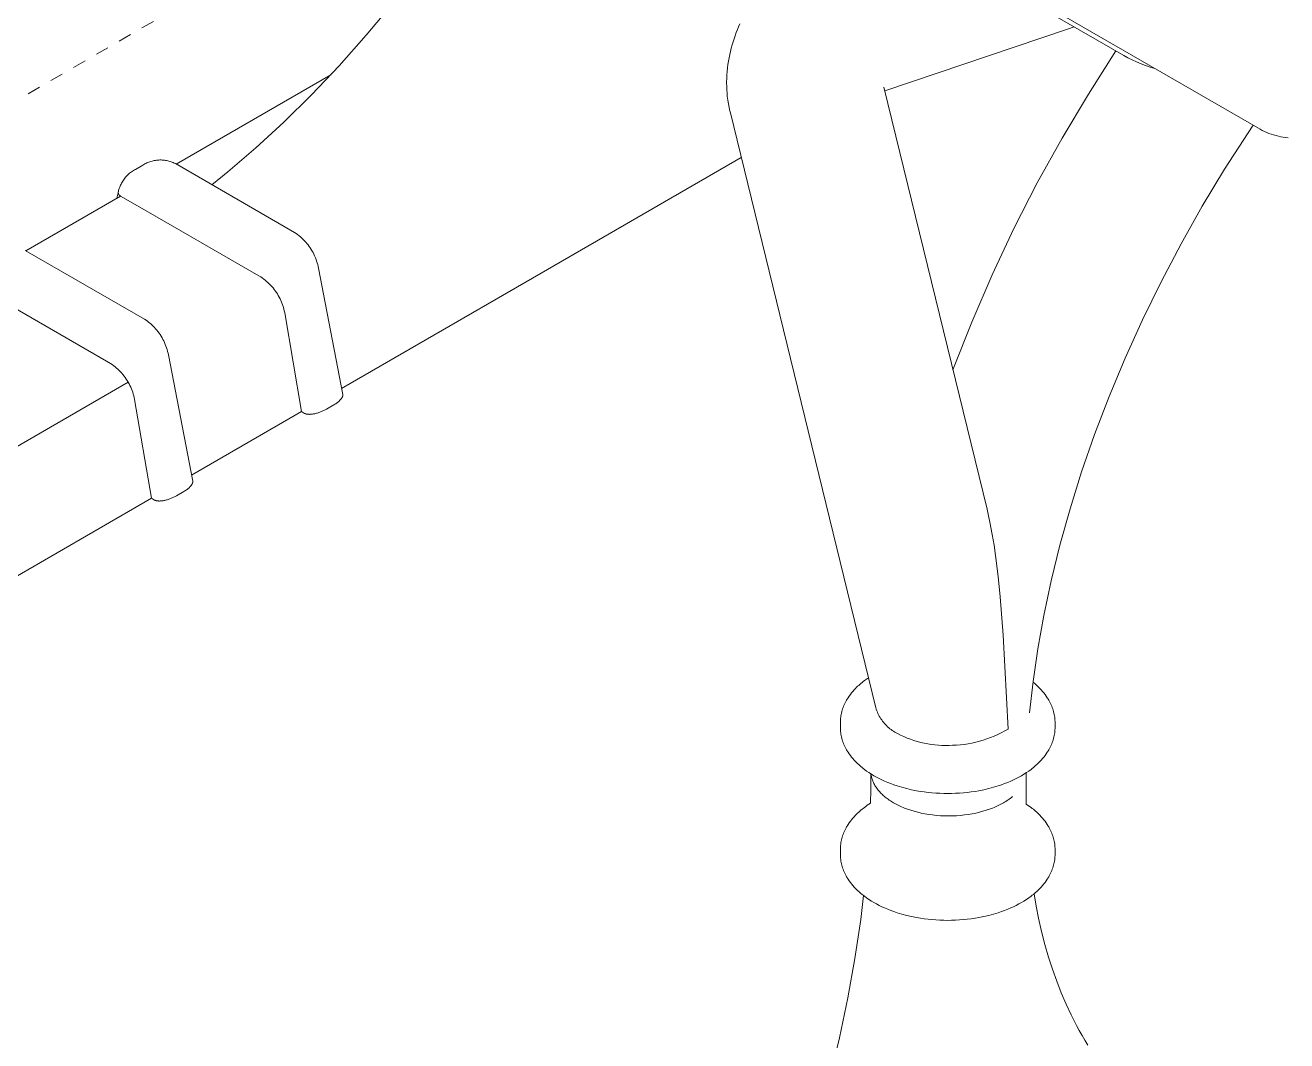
# Model space of a CAD drawing. Header units: inches. Extents: x -7 to 144, y -3 to 95.
# Drawn here: x 118.77 to 128.36, y 53.41 to 61.13 of the extents above; entities that cross this region are included whole.
import ezdxf

# ---------------------------------------------------------------- set-up
doc = ezdxf.new("R2010")
doc.units = ezdxf.units.IN
doc.linetypes.add('HIDDEN', pattern=[1.905, 1.27, -0.635])
doc.layers.add('ZANO_R', color=7, linetype='Continuous', lineweight=0)
doc.layers.add('ZANO_R_przerywana', color=250, linetype='HIDDEN', lineweight=0)

msp = doc.modelspace()

# ---------------------------------------------------------------- linework, layer by layer
at = {"layer": 'ZANO_R'}
for p, q in [((128.15868, 60.3361), (120.08541, 64.99721)), ((121.36115, 61.05027), (121.56399, 61.29287)), ((124.193, 61.11506), (124.20246, 61.13691)), ((127.12229, 60.89695), (126.59956, 61.19875)), ((121.15454, 60.81848), (121.36115, 61.05027)), ((124.15138, 61.00084), (124.15882, 61.02413)), ((124.15882, 61.02413), (124.16674, 61.04727)), ((124.16674, 61.04727), (124.17512, 61.07024)), ((124.17512, 61.07024), (124.18396, 61.09304)), ((124.18396, 61.09304), (124.193, 61.11506)), ((126.6939, 61.09627), (125.30537, 60.62819)), ((126.74533, 61.11459), (126.6939, 61.09627)), ((124.12601, 60.90379), (124.13156, 60.92825)), ((124.13156, 60.92825), (124.13764, 60.95259)), ((124.13764, 60.95259), (124.14425, 60.97679)), ((124.14425, 60.97679), (124.15138, 61.00084)), ((126.85317, 60.60292), (127.06338, 60.93096)), ((124.10915, 60.80219), (124.11245, 60.82773)), ((124.11245, 60.82773), (124.11637, 60.85319)), ((124.11637, 60.85319), (124.12089, 60.87855)), ((124.12089, 60.87855), (124.12601, 60.90379)), ((127.1545, 60.87946), (127.12229, 60.89695)), ((127.18729, 60.86307), (127.1545, 60.87946)), ((127.2206, 60.84779), (127.18729, 60.86307)), ((127.25442, 60.83364), (127.2206, 60.84779)), ((127.28868, 60.82064), (127.25442, 60.83364)), ((119.91503, 60.07142), (121.09147, 60.75064)), ((120.94512, 60.59824), (121.15454, 60.81848)), ((124.103, 60.7228), (124.10435, 60.74932)), ((124.10435, 60.74932), (124.1064, 60.77579)), ((124.1064, 60.77579), (124.10915, 60.80219)), ((127.32337, 60.80879), (127.28868, 60.82064)), ((127.35844, 60.79812), (127.32337, 60.80879)), ((124.1023, 60.68606), (124.10235, 60.69627)), ((124.10262, 60.6611), (124.1023, 60.68606)), ((124.10235, 60.69627), (124.103, 60.7228)), ((124.10361, 60.63614), (124.10262, 60.6611)), ((124.10527, 60.61122), (124.10361, 60.63614)), ((125.29849, 60.65633), (126.08327, 57.44681)), ((120.73386, 60.39019), (120.94512, 60.59824)), ((124.1076, 60.58636), (124.10527, 60.61122)), ((124.11114, 60.55785), (124.1076, 60.58636)), ((124.11561, 60.52948), (124.11114, 60.55785)), ((126.65367, 60.26826), (126.85317, 60.60292)), ((124.121, 60.50128), (124.11561, 60.52948)), ((124.12735, 60.47328), (124.121, 60.50128)), ((125.23655, 55.93698), (124.12803, 60.47048)), ((120.52172, 60.19486), (120.73386, 60.39019)), ((128.10665, 60.36614), (128.06828, 60.30909)), ((126.46509, 59.92732), (126.65367, 60.26826)), ((128.06828, 60.30909), (127.88985, 60.03308)), ((128.17531, 60.32739), (128.15868, 60.3361)), ((128.19223, 60.31925), (128.17531, 60.32739)), ((128.20943, 60.3117), (128.19223, 60.31925)), ((128.22688, 60.30475), (128.20943, 60.3117)), ((128.24455, 60.29841), (128.22688, 60.30475)), ((128.26244, 60.29269), (128.24455, 60.29841)), ((128.28051, 60.28758), (128.26244, 60.29269)), ((128.29875, 60.28311), (128.28051, 60.28758)), ((128.31713, 60.27927), (128.29875, 60.28311)), ((128.33564, 60.27607), (128.31713, 60.27927)), ((128.35424, 60.27351), (128.33564, 60.27607)), ((128.37292, 60.27159), (128.35424, 60.27351)), ((120.30971, 60.01269), (120.52172, 60.19486)), ((119.6058, 60.0309), (119.66148, 60.06304)), ((119.66148, 60.06304), (119.66883, 60.06758)), ((119.66883, 60.06758), (119.67633, 60.07185)), ((119.67633, 60.07185), (119.68397, 60.07586)), ((119.68397, 60.07586), (119.69175, 60.07961)), ((119.69175, 60.07961), (119.69966, 60.08308)), ((119.69966, 60.08308), (119.70768, 60.08627)), ((119.70768, 60.08627), (119.71581, 60.08919)), ((119.71581, 60.08919), (119.72403, 60.09182)), ((119.72403, 60.09182), (119.73234, 60.09416)), ((119.73234, 60.09416), (119.74073, 60.09621)), ((119.74073, 60.09621), (119.74918, 60.09797)), ((119.74918, 60.09797), (119.75769, 60.09943)), ((119.75769, 60.09943), (119.76625, 60.1006)), ((119.76625, 60.1006), (119.77484, 60.10146)), ((119.77484, 60.10146), (119.78345, 60.10203)), ((119.78345, 60.10203), (119.79208, 60.1023)), ((119.79208, 60.1023), (119.80072, 60.10227)), ((119.80072, 60.10227), (119.80934, 60.10194)), ((119.80934, 60.10194), (119.81796, 60.10131)), ((119.81796, 60.10131), (119.82654, 60.10038)), ((119.82654, 60.10038), (119.83509, 60.09915)), ((119.83509, 60.09915), (119.84358, 60.09763)), ((119.84358, 60.09763), (119.85202, 60.09581)), ((119.85202, 60.09581), (119.8604, 60.0937)), ((119.8604, 60.0937), (119.86869, 60.0913)), ((119.86869, 60.0913), (119.8769, 60.08861)), ((119.8769, 60.08861), (119.885, 60.08564)), ((119.885, 60.08564), (119.893, 60.08239)), ((119.893, 60.08239), (119.90088, 60.07886)), ((119.90088, 60.07886), (119.90864, 60.07506)), ((119.91009, 60.07426), (120.81546, 59.55155)), ((122.57717, 59.17604), (124.21354, 60.1208)), ((119.52515, 59.9637), (119.53073, 59.97052)), ((119.53073, 59.97052), (119.53655, 59.97714)), ((119.53655, 59.97714), (119.54259, 59.98355)), ((119.54259, 59.98355), (119.54885, 59.98975)), ((119.54885, 59.98975), (119.55532, 59.99573)), ((119.55532, 59.99573), (119.56199, 60.00149)), ((119.56199, 60.00149), (119.56885, 60.00701)), ((119.56885, 60.00701), (119.57591, 60.01229)), ((119.57591, 60.01229), (119.58313, 60.01733)), ((119.58313, 60.01733), (119.59053, 60.02211)), ((119.59053, 60.02211), (119.59809, 60.02664)), ((119.59809, 60.02664), (119.6058, 60.0309)), ((120.18798, 59.91383), (120.30971, 60.01269)), ((127.88985, 60.03308), (127.71959, 59.75157)), ((119.4762, 59.86121), (119.47829, 59.86977)), ((119.47829, 59.86977), (119.48066, 59.87825)), ((119.48066, 59.87825), (119.48333, 59.88665)), ((119.48333, 59.88665), (119.48629, 59.89495)), ((119.48629, 59.89495), (119.48953, 59.90314)), ((119.48953, 59.90314), (119.49305, 59.91122)), ((119.49305, 59.91122), (119.49684, 59.91917)), ((119.49684, 59.91917), (119.50091, 59.92698)), ((119.50091, 59.92698), (119.50525, 59.93465)), ((119.50525, 59.93465), (119.50984, 59.94217)), ((119.50984, 59.94217), (119.5147, 59.94952)), ((119.5147, 59.94952), (119.5198, 59.9567)), ((119.5198, 59.9567), (119.52515, 59.9637)), ((126.28764, 59.58047), (126.46509, 59.92732)), ((118.77364, 59.41243), (119.49368, 59.82815)), ((119.46369, 59.81084), (119.47649, 59.86259)), ((119.47559, 59.85618), (119.47557, 59.85516)), ((119.47557, 59.85516), (119.47559, 59.85415)), ((119.47564, 59.85719), (119.47559, 59.85618)), ((119.47559, 59.85415), (119.47564, 59.85314)), ((119.47573, 59.8582), (119.47564, 59.85719)), ((119.47564, 59.85314), (119.47573, 59.85213)), ((119.47585, 59.85921), (119.47573, 59.8582)), ((119.47573, 59.85213), (119.47585, 59.85112)), ((119.47601, 59.86021), (119.47585, 59.85921)), ((119.47585, 59.85112), (119.47601, 59.85012)), ((119.4762, 59.86121), (119.47601, 59.86021)), ((119.47601, 59.85012), (119.4762, 59.84912)), ((119.4762, 59.84912), (119.47643, 59.84813)), ((119.4765, 59.86259), (119.47631, 59.86175)), ((119.47643, 59.84813), (119.47669, 59.84715)), ((119.47669, 59.84715), (119.47699, 59.84618)), ((119.47699, 59.84618), (119.47731, 59.84522)), ((119.47731, 59.84522), (119.47768, 59.84427)), ((119.47768, 59.84427), (119.47807, 59.84334)), ((119.47807, 59.84334), (119.4785, 59.84242)), ((119.4785, 59.84242), (119.47896, 59.84151)), ((119.47896, 59.84151), (119.47945, 59.84062)), ((119.47945, 59.84062), (119.47997, 59.83975)), ((119.47997, 59.83975), (119.48052, 59.8389)), ((119.48052, 59.8389), (119.4811, 59.83807)), ((119.4811, 59.83807), (119.48171, 59.83726)), ((119.48171, 59.83726), (119.48234, 59.83647)), ((119.48234, 59.83647), (119.483, 59.8357)), ((119.483, 59.8357), (119.48369, 59.83495)), ((119.48369, 59.83495), (119.48441, 59.83424)), ((119.48441, 59.83424), (119.48515, 59.83354)), ((119.48515, 59.83354), (119.48591, 59.83287)), ((119.48591, 59.83287), (119.4867, 59.83223)), ((119.4867, 59.83223), (119.4875, 59.83162)), ((119.4875, 59.83162), (119.48833, 59.83103)), ((119.48833, 59.83103), (119.48918, 59.83048)), ((119.48918, 59.83048), (119.49005, 59.82995)), ((119.49005, 59.82995), (119.49093, 59.82945)), ((119.49093, 59.82945), (119.49184, 59.82899)), ((119.49184, 59.82899), (119.49275, 59.82855)), ((119.49275, 59.82855), (119.49368, 59.82815)), ((119.49368, 59.82815), (119.62098, 59.75466)), ((119.62098, 59.75466), (120.52635, 59.23195)), ((127.71959, 59.75157), (127.55815, 59.46573)), ((126.12149, 59.22806), (126.28764, 59.58047)), ((120.81626, 59.55109), (120.82787, 59.54323)), ((120.82787, 59.54323), (120.83922, 59.53499)), ((120.83922, 59.53499), (120.85028, 59.52638)), ((120.85028, 59.52638), (120.86104, 59.5174)), ((120.86104, 59.5174), (120.8715, 59.50806)), ((120.8715, 59.50806), (120.88163, 59.49838)), ((120.88163, 59.49838), (120.89144, 59.48836)), ((120.89144, 59.48836), (120.90091, 59.47802)), ((118.7687, 59.41528), (119.67407, 58.89257)), ((120.90091, 59.47802), (120.91002, 59.46736)), ((120.91002, 59.46736), (120.91877, 59.45641)), ((120.91877, 59.45641), (120.92715, 59.44517)), ((120.92715, 59.44517), (120.93515, 59.43366)), ((120.93515, 59.43366), (120.94276, 59.42188)), ((120.94276, 59.42188), (120.94996, 59.40986)), ((120.94996, 59.40986), (120.95676, 59.3976)), ((120.95676, 59.3976), (120.96315, 59.38512)), ((127.55815, 59.46573), (127.40615, 59.17687)), ((120.96315, 59.38512), (120.96911, 59.37243)), ((120.96911, 59.37243), (120.97465, 59.35955)), ((120.97465, 59.35955), (120.97975, 59.34649)), ((120.97975, 59.34649), (120.9844, 59.33327)), ((120.9844, 59.33327), (120.98862, 59.3199)), ((120.98862, 59.3199), (120.99238, 59.30639)), ((120.99238, 59.30639), (120.99568, 59.29277)), ((120.99568, 59.29277), (120.99853, 59.27904)), ((120.52635, 59.23195), (120.55904, 59.21307)), ((120.55904, 59.21307), (120.57065, 59.20522)), ((120.57065, 59.20522), (120.58199, 59.19698)), ((120.58199, 59.19698), (120.59305, 59.18836)), ((120.99857, 59.27883), (121.18305, 58.32024)), ((125.96681, 58.87046), (126.12149, 59.22806)), ((120.59305, 59.18836), (120.60382, 59.17938)), ((120.60382, 59.17938), (120.61427, 59.17004)), ((120.61427, 59.17004), (120.62441, 59.16036)), ((120.62441, 59.16036), (120.63422, 59.15034)), ((120.63422, 59.15034), (120.64368, 59.14)), ((120.64368, 59.14), (120.6528, 59.12935)), ((120.6528, 59.12935), (120.66155, 59.1184)), ((120.66155, 59.1184), (120.66993, 59.10716)), ((120.66993, 59.10716), (120.67793, 59.09564)), ((122.57717, 59.17604), (121.17424, 58.36606)), ((127.40615, 59.17687), (127.2641, 58.88625)), ((118.47959, 59.09568), (119.38495, 58.57296)), ((120.67793, 59.09564), (120.68553, 59.08387)), ((120.68553, 59.08387), (120.69274, 59.07184)), ((120.69274, 59.07184), (120.69954, 59.05958)), ((120.69954, 59.05958), (120.70593, 59.0471)), ((120.70593, 59.0471), (120.71189, 59.03442)), ((120.71189, 59.03442), (120.71742, 59.02153)), ((120.71742, 59.02153), (120.72252, 59.00848)), ((120.72252, 59.00848), (120.72718, 58.99525)), ((120.72718, 58.99525), (120.73139, 58.98188)), ((120.73139, 58.98188), (120.73515, 58.96838)), ((120.73515, 58.96838), (120.73846, 58.95475)), ((120.73846, 58.95475), (120.74131, 58.94103)), ((120.74131, 58.94103), (120.86855, 58.18957)), ((120.74131, 58.94103), (120.74131, 58.94103)), ((119.67487, 58.8921), (119.68648, 58.88425)), ((119.68648, 58.88425), (119.69782, 58.87601)), ((119.69782, 58.87601), (119.70888, 58.86739)), ((119.70888, 58.86739), (119.71965, 58.85841)), ((119.71965, 58.85841), (119.7301, 58.84908)), ((119.7301, 58.84908), (119.74024, 58.83939)), ((119.74024, 58.83939), (119.75005, 58.82937)), ((119.75005, 58.82937), (119.75951, 58.81903)), ((119.75951, 58.81903), (119.76863, 58.80838)), ((125.82378, 58.50806), (125.96681, 58.87046)), ((127.2641, 58.88625), (127.13241, 58.59513)), ((119.76863, 58.80838), (119.77738, 58.79743)), ((119.77738, 58.79743), (119.78576, 58.78619)), ((119.78576, 58.78619), (119.79376, 58.77468)), ((119.79376, 58.77468), (119.80136, 58.7629)), ((119.80136, 58.7629), (119.80857, 58.75088)), ((119.80857, 58.75088), (119.81537, 58.73862)), ((119.81537, 58.73862), (119.82176, 58.72614)), ((119.82176, 58.72614), (119.82772, 58.71345)), ((119.82772, 58.71345), (119.83325, 58.70057)), ((119.83325, 58.70057), (119.83835, 58.68751)), ((119.83835, 58.68751), (119.84301, 58.67429)), ((119.84301, 58.67429), (119.84722, 58.66091)), ((119.84722, 58.66091), (119.85098, 58.64741)), ((119.85098, 58.64741), (119.85429, 58.63379)), ((119.85429, 58.63379), (119.85714, 58.62006)), ((119.38495, 58.57296), (119.41765, 58.55409)), ((119.41765, 58.55409), (119.42926, 58.54623)), ((119.42926, 58.54623), (119.4406, 58.53799)), ((119.4406, 58.53799), (119.45166, 58.52938)), ((119.45166, 58.52938), (119.46242, 58.5204)), ((119.85718, 58.61984), (120.04166, 57.66126)), ((127.13241, 58.59513), (127.01138, 58.30473)), ((119.46242, 58.5204), (119.47288, 58.51106)), ((119.47288, 58.51106), (119.48302, 58.50138)), ((119.48302, 58.50138), (119.49283, 58.49136)), ((119.49283, 58.49136), (119.50229, 58.48102)), ((119.50229, 58.48102), (119.51141, 58.47037)), ((119.51141, 58.47037), (119.52016, 58.45941)), ((119.52016, 58.45941), (119.52854, 58.44817)), ((119.52854, 58.44817), (119.53653, 58.43666)), ((119.53653, 58.43666), (119.54414, 58.42488)), ((119.55153, 58.4122), (113.68261, 55.02378)), ((119.54414, 58.42488), (119.55135, 58.41286)), ((119.55135, 58.41286), (119.55815, 58.4006)), ((119.55815, 58.4006), (119.56453, 58.38812)), ((119.56453, 58.38812), (119.5705, 58.37543)), ((119.5705, 58.37543), (119.57603, 58.36255)), ((119.57603, 58.36255), (119.58113, 58.34949)), ((119.58113, 58.34949), (119.58579, 58.33627)), ((119.58579, 58.33627), (119.59, 58.3229)), ((119.59, 58.3229), (119.59376, 58.30939)), ((119.59376, 58.30939), (119.59707, 58.29577)), ((119.59707, 58.29577), (119.59992, 58.28204)), ((119.59992, 58.28204), (119.59992, 58.28204)), ((119.59992, 58.28204), (119.72716, 57.53059)), ((121.11466, 58.24035), (121.05899, 58.2082)), ((121.12199, 58.24472), (121.11466, 58.24035)), ((121.12922, 58.24934), (121.12199, 58.24472)), ((121.13627, 58.25418), (121.12922, 58.24934)), ((121.13971, 58.25667), (121.13627, 58.25418)), ((121.14307, 58.25921), (121.13971, 58.25667)), ((121.14636, 58.2618), (121.14307, 58.25921)), ((121.14956, 58.26442), (121.14636, 58.2618)), ((121.15267, 58.26707), (121.14956, 58.26442)), ((121.15566, 58.26975), (121.15267, 58.26707)), ((121.15854, 58.27245), (121.15566, 58.26975)), ((121.1613, 58.27517), (121.15854, 58.27245)), ((121.16392, 58.2779), (121.1613, 58.27517)), ((121.16641, 58.28063), (121.16392, 58.2779)), ((121.16874, 58.28337), (121.16641, 58.28063)), ((121.17092, 58.28609), (121.16874, 58.28337)), ((121.17195, 58.28745), (121.17092, 58.28609)), ((121.17294, 58.28881), (121.17195, 58.28745)), ((121.17389, 58.29016), (121.17294, 58.28881)), ((121.17479, 58.2915), (121.17389, 58.29016)), ((121.17566, 58.29284), (121.17479, 58.2915)), ((121.17648, 58.29417), (121.17566, 58.29284)), ((121.17725, 58.29549), (121.17648, 58.29417)), ((121.17798, 58.29681), (121.17725, 58.29549)), ((121.17867, 58.29811), (121.17798, 58.29681)), ((121.17931, 58.2994), (121.17867, 58.29811)), ((121.1799, 58.30069), (121.17931, 58.2994)), ((121.18045, 58.30196), (121.1799, 58.30069)), ((121.18096, 58.30322), (121.18045, 58.30196)), ((121.18142, 58.30447), (121.18096, 58.30322)), ((121.18183, 58.3057), (121.18142, 58.30447)), ((121.18219, 58.30692), (121.18183, 58.3057)), ((121.18251, 58.30812), (121.18219, 58.30692)), ((121.18279, 58.30931), (121.18251, 58.30812)), ((121.18291, 58.3099), (121.18279, 58.30931)), ((121.18302, 58.31048), (121.18291, 58.3099)), ((121.18311, 58.31107), (121.18302, 58.31048)), ((121.18305, 58.32024), (121.18314, 58.31974)), ((121.1832, 58.31164), (121.18311, 58.31107)), ((121.18314, 58.31974), (121.18322, 58.31924)), ((121.18327, 58.31221), (121.1832, 58.31164)), ((121.18322, 58.31924), (121.18329, 58.31872)), ((121.18334, 58.31278), (121.18327, 58.31221)), ((121.18329, 58.31872), (121.18335, 58.31821)), ((121.18339, 58.31334), (121.18334, 58.31278)), ((121.18335, 58.31821), (121.1834, 58.31769)), ((121.18343, 58.3139), (121.18339, 58.31334)), ((121.1834, 58.31769), (121.18344, 58.31716)), ((121.18346, 58.31446), (121.18343, 58.3139)), ((121.18344, 58.31716), (121.18346, 58.31663)), ((121.18346, 58.31663), (121.18348, 58.31609)), ((121.18348, 58.31501), (121.18346, 58.31446)), ((121.18348, 58.31609), (121.18348, 58.31555)), ((121.18348, 58.31555), (121.18348, 58.31501)), ((127.01138, 58.30473), (126.90122, 58.01624)), ((120.86855, 58.18957), (120.03284, 57.70707)), ((120.89196, 58.17606), (120.86855, 58.18957)), ((120.89258, 58.1757), (120.89196, 58.17606)), ((120.89322, 58.17536), (120.89258, 58.1757)), ((120.89388, 58.17502), (120.89322, 58.17536)), ((120.89455, 58.17469), (120.89388, 58.17502)), ((120.89524, 58.17436), (120.89455, 58.17469)), ((120.89594, 58.17404), (120.89524, 58.17436)), ((120.89741, 58.17343), (120.89594, 58.17404)), ((120.89894, 58.17284), (120.89741, 58.17343)), ((120.90054, 58.17229), (120.89894, 58.17284)), ((120.90221, 58.17177), (120.90054, 58.17229)), ((120.90395, 58.17128), (120.90221, 58.17177)), ((120.90575, 58.17083), (120.90395, 58.17128)), ((120.90762, 58.17041), (120.90575, 58.17083)), ((120.90957, 58.17003), (120.90762, 58.17041)), ((120.91157, 58.16969), (120.90957, 58.17003)), ((120.91365, 58.16939), (120.91157, 58.16969)), ((120.91579, 58.16913), (120.91365, 58.16939)), ((120.918, 58.16891), (120.91579, 58.16913)), ((120.92027, 58.16874), (120.918, 58.16891)), ((120.9226, 58.1686), (120.92027, 58.16874)), ((120.925, 58.16852), (120.9226, 58.1686)), ((120.92745, 58.16847), (120.925, 58.16852)), ((120.92997, 58.16847), (120.92745, 58.16847)), ((120.93517, 58.16862), (120.92997, 58.16847)), ((120.94057, 58.16894), (120.93517, 58.16862)), ((120.94618, 58.16946), (120.94057, 58.16894)), ((120.95195, 58.17017), (120.94618, 58.16946)), ((120.95788, 58.17107), (120.95195, 58.17017)), ((120.96394, 58.17216), (120.95788, 58.17107)), ((120.9701, 58.17342), (120.96394, 58.17216)), ((120.97635, 58.17487), (120.9701, 58.17342)), ((120.98265, 58.17648), (120.97635, 58.17487)), ((120.98898, 58.17826), (120.98265, 58.17648)), ((120.99531, 58.18019), (120.98898, 58.17826)), ((121.00162, 58.18226), (120.99531, 58.18019)), ((121.00789, 58.18447), (121.00162, 58.18226)), ((121.01409, 58.18679), (121.00789, 58.18447)), ((121.0202, 58.18922), (121.01409, 58.18679)), ((121.0262, 58.19175), (121.0202, 58.18922)), ((121.03207, 58.19436), (121.0262, 58.19175)), ((121.03779, 58.19704), (121.03207, 58.19436)), ((121.04336, 58.19977), (121.03779, 58.19704)), ((121.04876, 58.20255), (121.04336, 58.19977)), ((121.05397, 58.20537), (121.04876, 58.20255)), ((121.05899, 58.2082), (121.05397, 58.20537)), ((126.90122, 58.01624), (126.80207, 57.73086)), ((126.80207, 57.73086), (126.71393, 57.44961)), ((119.97327, 57.58136), (119.91759, 57.54922)), ((119.9806, 57.58574), (119.97327, 57.58136)), ((119.98782, 57.59035), (119.9806, 57.58574)), ((119.99487, 57.59519), (119.98782, 57.59035)), ((119.99831, 57.59769), (119.99487, 57.59519)), ((120.00168, 57.60023), (119.99831, 57.59769)), ((120.00497, 57.60281), (120.00168, 57.60023)), ((120.00817, 57.60543), (120.00497, 57.60281)), ((120.01127, 57.60809), (120.00817, 57.60543)), ((120.01427, 57.61077), (120.01127, 57.60809)), ((120.01715, 57.61347), (120.01427, 57.61077)), ((120.01991, 57.61619), (120.01715, 57.61347)), ((120.02253, 57.61892), (120.01991, 57.61619)), ((120.02501, 57.62165), (120.02253, 57.61892)), ((120.02735, 57.62438), (120.02501, 57.62165)), ((120.02953, 57.62711), (120.02735, 57.62438)), ((120.03056, 57.62847), (120.02953, 57.62711)), ((120.03155, 57.62982), (120.03056, 57.62847)), ((120.0325, 57.63117), (120.03155, 57.62982)), ((120.0334, 57.63252), (120.0325, 57.63117)), ((120.03426, 57.63385), (120.0334, 57.63252)), ((120.03508, 57.63519), (120.03426, 57.63385)), ((120.03586, 57.63651), (120.03508, 57.63519)), ((120.03659, 57.63782), (120.03586, 57.63651)), ((120.03727, 57.63913), (120.03659, 57.63782)), ((120.03792, 57.64042), (120.03727, 57.63913)), ((120.03851, 57.6417), (120.03792, 57.64042)), ((120.03906, 57.64298), (120.03851, 57.6417)), ((120.03956, 57.64424), (120.03906, 57.64298)), ((120.04002, 57.64548), (120.03956, 57.64424)), ((120.04044, 57.64672), (120.04002, 57.64548)), ((120.0408, 57.64793), (120.04044, 57.64672)), ((120.04112, 57.64914), (120.0408, 57.64793)), ((120.0414, 57.65033), (120.04112, 57.64914)), ((120.04152, 57.65092), (120.0414, 57.65033)), ((120.04162, 57.6515), (120.04152, 57.65092)), ((120.04172, 57.65208), (120.04162, 57.6515)), ((120.04166, 57.66126), (120.04175, 57.66076)), ((120.04181, 57.65266), (120.04172, 57.65208)), ((120.04175, 57.66076), (120.04183, 57.66025)), ((120.04188, 57.65323), (120.04181, 57.65266)), ((120.04183, 57.66025), (120.0419, 57.65974)), ((120.04194, 57.6538), (120.04188, 57.65323)), ((120.0419, 57.65974), (120.04196, 57.65922)), ((120.042, 57.65436), (120.04194, 57.6538)), ((120.04196, 57.65922), (120.04201, 57.6587)), ((120.04204, 57.65492), (120.042, 57.65436)), ((120.04201, 57.6587), (120.04204, 57.65818)), ((120.04204, 57.65818), (120.04207, 57.65765)), ((120.04207, 57.65547), (120.04204, 57.65492)), ((120.04207, 57.65765), (120.04209, 57.65711)), ((120.04208, 57.65602), (120.04207, 57.65547)), ((120.04209, 57.65657), (120.04208, 57.65602)), ((120.04209, 57.65711), (120.04209, 57.65657)), ((119.72716, 57.53059), (113.00817, 53.65138)), ((119.75056, 57.51707), (119.72716, 57.53059)), ((119.75119, 57.51672), (119.75056, 57.51707)), ((119.75183, 57.51637), (119.75119, 57.51672)), ((119.75248, 57.51603), (119.75183, 57.51637)), ((119.75316, 57.5157), (119.75248, 57.51603)), ((119.75385, 57.51538), (119.75316, 57.5157)), ((119.75455, 57.51506), (119.75385, 57.51538)), ((119.75602, 57.51444), (119.75455, 57.51506)), ((119.75755, 57.51386), (119.75602, 57.51444)), ((119.75915, 57.5133), (119.75755, 57.51386)), ((119.76082, 57.51278), (119.75915, 57.5133)), ((119.76255, 57.5123), (119.76082, 57.51278)), ((119.76436, 57.51184), (119.76255, 57.5123)), ((119.76623, 57.51143), (119.76436, 57.51184)), ((119.76817, 57.51105), (119.76623, 57.51143)), ((119.77018, 57.51071), (119.76817, 57.51105)), ((119.77226, 57.51041), (119.77018, 57.51071)), ((119.7744, 57.51015), (119.77226, 57.51041)), ((119.7766, 57.50993), (119.7744, 57.51015)), ((119.77888, 57.50975), (119.7766, 57.50993)), ((119.78121, 57.50962), (119.77888, 57.50975)), ((119.7836, 57.50953), (119.78121, 57.50962)), ((119.78606, 57.50949), (119.7836, 57.50953)), ((119.78857, 57.50949), (119.78606, 57.50949)), ((119.79377, 57.50963), (119.78857, 57.50949)), ((119.79918, 57.50996), (119.79377, 57.50963)), ((119.80478, 57.51048), (119.79918, 57.50996)), ((119.81056, 57.51119), (119.80478, 57.51048)), ((119.81649, 57.51209), (119.81056, 57.51119)), ((119.82255, 57.51317), (119.81649, 57.51209)), ((119.82871, 57.51444), (119.82255, 57.51317)), ((119.83496, 57.51588), (119.82871, 57.51444)), ((119.84126, 57.5175), (119.83496, 57.51588)), ((119.84758, 57.51928), (119.84126, 57.5175)), ((119.85392, 57.52121), (119.84758, 57.51928)), ((119.86023, 57.52328), (119.85392, 57.52121)), ((119.8665, 57.52548), (119.86023, 57.52328)), ((119.8727, 57.52781), (119.8665, 57.52548)), ((119.8788, 57.53024), (119.8727, 57.52781)), ((119.8848, 57.53277), (119.8788, 57.53024)), ((119.89068, 57.53538), (119.8848, 57.53277)), ((119.8964, 57.53805), (119.89068, 57.53538)), ((119.90197, 57.54079), (119.8964, 57.53805)), ((119.90736, 57.54357), (119.90197, 57.54079)), ((119.91257, 57.54638), (119.90736, 57.54357)), ((119.91759, 57.54922), (119.91257, 57.54638)), ((126.08327, 57.44681), (126.09508, 57.39618)), ((126.09508, 57.39618), (126.10516, 57.34894)), ((126.71393, 57.44961), (126.63674, 57.1735)), ((126.10516, 57.34894), (126.12286, 57.25531)), ((126.12286, 57.25531), (126.1361, 57.17459)), ((126.1361, 57.17459), (126.14769, 57.09458)), ((126.14769, 57.09458), (126.16704, 56.93578)), ((126.63674, 57.1735), (126.57033, 56.90345)), ((126.16704, 56.93578), (126.18236, 56.77975)), ((126.57033, 56.90345), (126.51446, 56.64026)), ((126.18236, 56.77975), (126.20427, 56.48851)), ((126.51446, 56.64026), (126.46884, 56.38472)), ((126.20427, 56.48851), (126.24253, 55.77589)), ((126.46884, 56.38472), (126.4331, 56.13744)), ((125.12319, 56.12279), (125.13184, 56.12997)), ((125.13184, 56.12997), (125.14068, 56.13704)), ((125.14068, 56.13704), (125.14971, 56.14399)), ((125.14971, 56.14399), (125.16498, 56.15519)), ((125.16498, 56.15519), (125.18057, 56.16596)), ((126.4331, 56.13744), (126.4068, 55.89893)), ((126.43244, 56.13225), (126.44611, 56.12091)), ((125.03448, 56.02664), (125.04325, 56.03878)), ((125.04325, 56.03878), (125.05249, 56.05071)), ((125.05249, 56.05071), (125.0622, 56.06244)), ((125.0622, 56.06244), (125.07236, 56.07395)), ((125.07236, 56.07395), (125.08297, 56.08525)), ((125.08297, 56.08525), (125.0906, 56.09297)), ((125.0906, 56.09297), (125.09844, 56.10058)), ((125.09844, 56.10058), (125.10649, 56.10809)), ((125.10649, 56.10809), (125.11474, 56.1155)), ((125.11474, 56.1155), (125.12319, 56.12279)), ((126.44611, 56.12091), (126.4593, 56.10929)), ((126.4593, 56.10929), (126.47197, 56.0974)), ((126.47197, 56.0974), (126.48413, 56.08525)), ((126.48413, 56.08525), (126.49474, 56.07395)), ((126.49474, 56.07395), (126.5049, 56.06244)), ((126.5049, 56.06244), (126.51461, 56.05071)), ((126.51461, 56.05071), (126.52385, 56.03877)), ((126.52385, 56.03877), (126.53262, 56.02664)), ((124.98464, 55.92885), (124.98826, 55.93911)), ((124.98826, 55.93911), (124.9922, 55.94928)), ((124.9922, 55.94928), (124.99647, 55.95937)), ((124.99647, 55.95937), (125.00105, 55.96937)), ((125.00105, 55.96937), (125.00594, 55.97928)), ((125.00594, 55.97928), (125.01114, 55.98909)), ((125.01114, 55.98909), (125.01471, 55.99546)), ((125.01471, 55.99546), (125.01841, 56.00179)), ((125.01841, 56.00179), (125.02224, 56.00807)), ((125.02224, 56.00807), (125.0262, 56.01431)), ((125.0262, 56.01431), (125.03448, 56.02664)), ((125.24013, 55.92614), (125.23655, 55.93698)), ((126.53262, 56.02664), (126.5409, 56.01431)), ((126.5409, 56.01431), (126.54486, 56.00807)), ((126.54486, 56.00807), (126.54868, 56.00179)), ((126.54868, 56.00179), (126.55239, 55.99546)), ((126.55239, 55.99546), (126.55596, 55.98909)), ((126.55596, 55.98909), (126.56116, 55.97928)), ((126.56116, 55.97928), (126.56605, 55.96937)), ((126.56605, 55.96937), (126.57063, 55.95937)), ((126.57063, 55.95937), (126.57489, 55.94928)), ((126.57489, 55.94928), (126.57884, 55.93911)), ((126.57884, 55.93911), (126.58246, 55.92885)), ((124.96721, 55.83344), (124.96775, 55.8442)), ((124.96775, 55.8442), (124.96864, 55.85494)), ((124.96864, 55.85494), (124.96989, 55.86565)), ((124.96989, 55.86565), (124.97149, 55.87633)), ((124.97149, 55.87633), (124.97344, 55.88697)), ((124.97344, 55.88697), (124.97573, 55.89757)), ((124.97573, 55.89757), (124.97838, 55.90812)), ((124.97838, 55.90812), (124.98134, 55.91852)), ((124.98134, 55.91852), (124.98464, 55.92885)), ((125.24407, 55.91542), (125.24013, 55.92614)), ((125.24839, 55.90485), (125.24407, 55.91542)), ((125.25307, 55.89443), (125.24839, 55.90485)), ((125.25811, 55.88418), (125.25307, 55.89443)), ((125.2635, 55.87411), (125.25811, 55.88418)), ((125.26924, 55.86424), (125.2635, 55.87411)), ((125.27532, 55.85457), (125.26924, 55.86424)), ((125.28173, 55.84512), (125.27532, 55.85457)), ((125.28847, 55.8359), (125.28173, 55.84512)), ((126.58246, 55.92885), (126.58576, 55.91852)), ((126.58576, 55.91852), (126.58872, 55.90812)), ((126.58872, 55.90812), (126.59137, 55.89757)), ((126.59137, 55.89757), (126.59366, 55.88697)), ((126.59366, 55.88697), (126.59561, 55.87633)), ((126.59561, 55.87633), (126.59721, 55.86565)), ((126.59721, 55.86565), (126.59846, 55.85494)), ((126.59846, 55.85494), (126.59935, 55.8442)), ((126.59935, 55.8442), (126.59989, 55.83344)), ((124.96703, 55.82266), (124.96721, 55.83344)), ((124.96703, 55.79051), (124.96703, 55.82266)), ((124.96721, 55.77973), (124.96703, 55.79051)), ((124.96775, 55.76897), (124.96721, 55.77973)), ((124.96864, 55.75823), (124.96775, 55.76897)), ((124.96989, 55.74752), (124.96864, 55.75823)), ((124.97149, 55.73684), (124.96989, 55.74752)), ((125.29552, 55.82692), (125.28847, 55.8359)), ((125.30289, 55.81819), (125.29552, 55.82692)), ((125.31055, 55.80972), (125.30289, 55.81819)), ((125.3185, 55.80152), (125.31055, 55.80972)), ((125.32673, 55.7936), (125.3185, 55.80152)), ((125.33523, 55.78598), (125.32673, 55.7936)), ((125.34399, 55.77865), (125.33523, 55.78598)), ((125.353, 55.77164), (125.34399, 55.77865)), ((125.36225, 55.76494), (125.353, 55.77164)), ((125.37173, 55.75856), (125.36225, 55.76494)), ((125.38142, 55.75252), (125.37173, 55.75856)), ((125.39132, 55.74682), (125.38142, 55.75252)), ((125.40141, 55.74147), (125.39132, 55.74682)), ((126.19082, 55.74703), (126.16425, 55.73395)), ((126.21692, 55.76101), (126.19082, 55.74703)), ((126.24253, 55.77589), (126.21692, 55.76101)), ((126.59721, 55.74751), (126.59561, 55.73684)), ((126.59846, 55.75823), (126.59721, 55.74751)), ((126.59935, 55.76897), (126.59846, 55.75823)), ((126.59989, 55.77973), (126.59935, 55.76897)), ((126.59989, 55.83344), (126.60007, 55.82266)), ((126.60007, 55.79051), (126.59989, 55.77973)), ((126.60007, 55.79051), (126.60007, 55.82266)), ((124.97344, 55.7262), (124.97149, 55.73684)), ((124.97573, 55.7156), (124.97344, 55.7262)), ((124.97838, 55.70505), (124.97573, 55.7156)), ((124.98134, 55.69465), (124.97838, 55.70505)), ((124.98464, 55.68432), (124.98134, 55.69465)), ((124.98826, 55.67406), (124.98464, 55.68432)), ((124.9922, 55.66389), (124.98826, 55.67406)), ((124.99647, 55.6538), (124.9922, 55.66389)), ((125.00105, 55.6438), (124.99647, 55.6538)), ((125.42566, 55.72927), (125.40141, 55.74147)), ((125.45032, 55.7179), (125.42566, 55.72927)), ((125.47535, 55.70737), (125.45032, 55.7179)), ((125.50072, 55.69771), (125.47535, 55.70737)), ((125.52641, 55.68893), (125.50072, 55.69771)), ((125.55239, 55.68102), (125.52641, 55.68893)), ((125.57862, 55.67401), (125.55239, 55.68102)), ((125.60508, 55.6679), (125.57862, 55.67401)), ((125.63172, 55.66269), (125.60508, 55.6679)), ((125.65853, 55.6584), (125.63172, 55.66269)), ((125.68548, 55.65503), (125.65853, 55.6584)), ((125.71252, 55.65258), (125.68548, 55.65503)), ((125.73963, 55.65105), (125.71252, 55.65258)), ((125.76677, 55.65045), (125.73963, 55.65105)), ((125.79392, 55.65078), (125.76677, 55.65045)), ((125.82104, 55.65204), (125.79392, 55.65078)), ((125.85063, 55.65338), (125.82104, 55.65204)), ((125.88014, 55.65574), (125.85063, 55.65338)), ((125.90956, 55.65911), (125.88014, 55.65574)), ((125.93885, 55.66349), (125.90956, 55.65911)), ((125.96797, 55.66887), (125.93885, 55.66349)), ((125.99688, 55.67525), (125.96797, 55.66887)), ((126.02556, 55.68262), (125.99688, 55.67525)), ((126.05398, 55.69096), (126.02556, 55.68262)), ((126.08208, 55.70028), (126.05398, 55.69096)), ((126.10985, 55.71056), (126.08208, 55.70028)), ((126.13725, 55.72179), (126.10985, 55.71056)), ((126.16425, 55.73395), (126.13725, 55.72179)), ((126.57063, 55.6538), (126.56605, 55.6438)), ((126.5749, 55.66389), (126.57063, 55.6538)), ((126.57884, 55.67406), (126.5749, 55.66389)), ((126.58246, 55.68432), (126.57884, 55.67406)), ((126.58576, 55.69465), (126.58246, 55.68432)), ((126.58872, 55.70505), (126.58576, 55.69465)), ((126.59137, 55.7156), (126.58872, 55.70505)), ((126.59366, 55.7262), (126.59137, 55.7156)), ((126.59561, 55.73684), (126.59366, 55.7262)), ((125.00594, 55.63389), (125.00105, 55.6438)), ((125.01114, 55.62408), (125.00594, 55.63389)), ((125.01471, 55.61771), (125.01114, 55.62408)), ((125.01842, 55.61138), (125.01471, 55.61771)), ((125.02224, 55.6051), (125.01842, 55.61138)), ((125.0262, 55.59886), (125.02224, 55.6051)), ((125.03448, 55.58653), (125.0262, 55.59886)), ((125.04325, 55.57439), (125.03448, 55.58653)), ((125.05249, 55.56246), (125.04325, 55.57439)), ((125.0622, 55.55073), (125.05249, 55.56246)), ((126.51461, 55.56246), (126.5049, 55.55073)), ((126.52385, 55.57439), (126.51461, 55.56246)), ((126.53262, 55.58653), (126.52385, 55.57439)), ((126.5409, 55.59886), (126.53262, 55.58653)), ((126.54486, 55.6051), (126.5409, 55.59886)), ((126.54868, 55.61138), (126.54486, 55.6051)), ((126.55239, 55.61771), (126.54868, 55.61138)), ((126.55596, 55.62408), (126.55239, 55.61771)), ((126.56116, 55.63389), (126.55596, 55.62408)), ((126.56605, 55.6438), (126.56116, 55.63389)), ((125.07236, 55.53922), (125.0622, 55.55073)), ((125.08297, 55.52792), (125.07236, 55.53922)), ((125.0906, 55.5202), (125.08297, 55.52792)), ((125.09844, 55.51259), (125.0906, 55.5202)), ((125.10649, 55.50508), (125.09844, 55.51259)), ((125.11474, 55.49767), (125.10649, 55.50508)), ((125.12319, 55.49038), (125.11474, 55.49767)), ((125.13184, 55.4832), (125.12319, 55.49038)), ((125.14068, 55.47613), (125.13184, 55.4832)), ((125.14971, 55.46918), (125.14068, 55.47613)), ((125.16698, 55.45656), (125.14971, 55.46918)), ((125.18488, 55.44435), (125.16698, 55.45656)), ((126.40012, 55.45656), (126.38222, 55.44435)), ((126.41739, 55.46918), (126.40012, 55.45656)), ((126.42642, 55.47613), (126.41739, 55.46918)), ((126.43526, 55.4832), (126.42642, 55.47613)), ((126.44391, 55.49038), (126.43526, 55.4832)), ((126.45236, 55.49767), (126.44391, 55.49038)), ((126.46061, 55.50508), (126.45236, 55.49767)), ((126.46866, 55.51259), (126.46061, 55.50508)), ((126.4765, 55.5202), (126.46866, 55.51259)), ((126.48413, 55.52792), (126.4765, 55.5202)), ((126.49474, 55.53922), (126.48413, 55.52792)), ((126.5049, 55.55073), (126.49474, 55.53922)), ((125.20339, 55.43253), (125.18488, 55.44435)), ((125.19809, 55.31452), (125.19902, 55.43525)), ((125.20064, 55.43423), (125.20114, 55.43018)), ((125.20114, 55.43018), (125.20172, 55.42613)), ((125.20172, 55.42613), (125.20239, 55.42209)), ((125.20239, 55.42209), (125.20313, 55.41806)), ((125.20313, 55.41806), (125.20396, 55.41403)), ((125.22249, 55.42113), (125.20339, 55.43253)), ((125.20396, 55.41403), (125.20487, 55.41001)), ((125.20487, 55.41001), (125.20587, 55.40601)), ((125.20587, 55.40601), (125.20694, 55.40201)), ((125.20694, 55.40201), (125.2081, 55.39803)), ((125.2081, 55.39803), (125.20933, 55.39405)), ((125.20933, 55.39405), (125.21065, 55.39009)), ((125.21065, 55.39009), (125.21204, 55.38615)), ((125.21204, 55.38615), (125.21352, 55.38222)), ((125.21352, 55.38222), (125.21507, 55.3783)), ((125.21507, 55.3783), (125.2167, 55.3744)), ((125.2167, 55.3744), (125.2184, 55.37052)), ((125.2184, 55.37052), (125.22018, 55.36665)), ((125.22018, 55.36665), (125.22204, 55.36281)), ((125.22204, 55.36281), (125.22598, 55.35517)), ((125.24207, 55.41019), (125.22249, 55.42113)), ((125.26219, 55.39968), (125.24207, 55.41019)), ((125.28285, 55.38959), (125.26219, 55.39968)), ((125.30401, 55.37993), (125.28285, 55.38959)), ((125.32709, 55.37013), (125.30401, 55.37993)), ((125.3507, 55.36082), (125.32709, 55.37013)), ((125.37482, 55.35203), (125.3507, 55.36082)), ((126.2164, 55.36082), (126.19228, 55.35203)), ((126.24001, 55.37013), (126.2164, 55.36082)), ((126.26309, 55.37993), (126.24001, 55.37013)), ((126.28425, 55.38959), (126.26309, 55.37993)), ((126.30491, 55.39968), (126.28425, 55.38959)), ((126.32503, 55.41019), (126.30491, 55.39968)), ((126.34461, 55.42112), (126.32503, 55.41019)), ((126.36371, 55.43253), (126.34461, 55.42112)), ((126.38222, 55.44435), (126.36371, 55.43253)), ((126.3805, 55.44321), (126.37927, 55.30802)), ((125.19552, 55.21135), (125.19809, 55.31452)), ((125.22598, 55.35517), (125.23021, 55.34762)), ((125.23021, 55.34762), (125.23473, 55.34015)), ((125.23473, 55.34015), (125.23952, 55.33278)), ((125.23952, 55.33278), (125.24459, 55.3255)), ((125.24459, 55.3255), (125.24992, 55.31833)), ((125.24992, 55.31833), (125.25551, 55.31126)), ((125.25551, 55.31126), (125.26134, 55.3043)), ((125.26134, 55.3043), (125.26741, 55.29746)), ((125.26741, 55.29746), (125.27371, 55.29073)), ((125.27371, 55.29073), (125.28023, 55.28413)), ((125.28023, 55.28413), (125.28697, 55.27765)), ((125.28697, 55.27765), (125.2939, 55.2713)), ((125.2939, 55.2713), (125.30103, 55.26507)), ((125.30103, 55.26507), (125.30835, 55.25898)), ((125.39941, 55.34376), (125.37482, 55.35203)), ((125.43509, 55.33292), (125.39941, 55.34376)), ((125.47158, 55.32317), (125.43509, 55.33292)), ((125.50882, 55.31451), (125.47158, 55.32317)), ((125.5467, 55.30697), (125.50882, 55.31451)), ((125.57583, 55.302), (125.5467, 55.30697)), ((125.60508, 55.29771), (125.57583, 55.302)), ((125.63441, 55.29408), (125.60508, 55.29771)), ((125.66381, 55.29113), (125.63441, 55.29408)), ((125.69369, 55.28881), (125.66381, 55.29113)), ((125.72362, 55.28714), (125.69369, 55.28881)), ((125.75358, 55.28615), (125.72362, 55.28714)), ((125.78355, 55.28582), (125.75358, 55.28615)), ((125.81352, 55.28615), (125.78355, 55.28582)), ((125.84348, 55.28714), (125.81352, 55.28615)), ((125.87341, 55.2888), (125.84348, 55.28714)), ((125.90329, 55.29113), (125.87341, 55.2888)), ((125.93269, 55.29408), (125.90329, 55.29113)), ((125.96202, 55.29771), (125.93269, 55.29408)), ((125.99127, 55.302), (125.96202, 55.29771)), ((126.0204, 55.30697), (125.99127, 55.302)), ((126.05828, 55.31451), (126.0204, 55.30697)), ((126.09552, 55.32317), (126.05828, 55.31451)), ((126.13201, 55.33292), (126.09552, 55.32317)), ((126.16769, 55.34376), (126.13201, 55.33292)), ((126.19228, 55.35203), (126.16769, 55.34376)), ((126.37927, 55.30802), (126.38031, 55.20571)), ((125.13184, 55.1656), (125.14068, 55.17267)), ((125.14068, 55.17267), (125.14971, 55.17962)), ((125.14971, 55.17962), (125.16092, 55.1879)), ((125.16092, 55.1879), (125.17229, 55.19595)), ((125.17229, 55.19595), (125.18383, 55.20377)), ((125.18383, 55.20377), (125.19552, 55.21135)), ((125.30835, 55.25898), (125.31584, 55.25303)), ((125.31584, 55.25303), (125.32349, 55.24721)), ((125.32349, 55.24721), (125.3313, 55.24153)), ((125.3313, 55.24153), (125.33926, 55.23598)), ((125.33926, 55.23598), (125.34735, 55.23058)), ((125.34735, 55.23058), (125.35558, 55.22531)), ((125.35558, 55.22531), (125.36392, 55.22019)), ((125.36392, 55.22019), (125.37237, 55.21521)), ((125.37237, 55.21521), (125.38175, 55.20992)), ((125.38175, 55.20992), (125.39141, 55.2047)), ((125.39141, 55.2047), (125.40135, 55.19957)), ((125.40135, 55.19957), (125.41159, 55.19452)), ((125.41159, 55.19452), (125.4221, 55.18957)), ((125.4221, 55.18957), (125.4329, 55.18472)), ((125.4329, 55.18472), (125.44398, 55.17999)), ((125.44398, 55.17999), (125.45533, 55.17536)), ((125.45533, 55.17536), (125.47884, 55.1665)), ((126.10107, 55.1665), (126.12458, 55.17536)), ((126.12458, 55.17536), (126.13594, 55.17999)), ((126.13594, 55.17999), (126.14701, 55.18472)), ((126.14701, 55.18472), (126.15781, 55.18957)), ((126.15781, 55.18957), (126.16833, 55.19452)), ((126.16833, 55.19452), (126.17856, 55.19957)), ((126.17856, 55.19957), (126.18851, 55.2047)), ((126.18851, 55.2047), (126.19817, 55.20992)), ((126.19817, 55.20992), (126.20754, 55.21521)), ((126.20754, 55.21521), (126.21667, 55.2206)), ((126.21667, 55.2206), (126.22568, 55.22616)), ((126.22568, 55.22616), (126.23454, 55.23188)), ((126.23454, 55.23188), (126.24325, 55.23776)), ((126.24325, 55.23776), (126.25179, 55.24381)), ((126.25179, 55.24381), (126.26016, 55.25002)), ((126.26016, 55.25002), (126.26834, 55.25638)), ((126.26834, 55.25638), (126.27632, 55.26291)), ((126.38031, 55.20571), (126.39907, 55.19298)), ((126.39907, 55.19298), (126.41739, 55.17962)), ((126.41739, 55.17962), (126.42642, 55.17267)), ((126.42642, 55.17267), (126.43526, 55.1656)), ((125.03448, 55.06227), (125.04325, 55.07441)), ((125.04325, 55.07441), (125.05249, 55.08634)), ((125.05249, 55.08634), (125.0622, 55.09807)), ((125.0622, 55.09807), (125.07236, 55.10959)), ((125.07236, 55.10959), (125.08297, 55.12088)), ((125.08297, 55.12088), (125.0906, 55.1286)), ((125.0906, 55.1286), (125.09844, 55.13622)), ((125.09844, 55.13622), (125.10649, 55.14373)), ((125.10649, 55.14373), (125.11474, 55.15113)), ((125.11474, 55.15113), (125.12319, 55.15842)), ((125.12319, 55.15842), (125.13184, 55.1656)), ((125.47884, 55.1665), (125.5034, 55.15818)), ((125.5034, 55.15818), (125.52894, 55.15046)), ((125.52894, 55.15046), (125.5554, 55.14339)), ((125.5554, 55.14339), (125.58273, 55.13703)), ((125.58273, 55.13703), (125.61082, 55.13141)), ((125.61082, 55.13141), (125.63959, 55.12658)), ((125.63959, 55.12658), (125.66895, 55.12258)), ((125.66895, 55.12258), (125.69878, 55.11943)), ((125.69878, 55.11943), (125.72897, 55.11717)), ((125.72897, 55.11717), (125.7594, 55.1158)), ((125.7594, 55.1158), (125.78996, 55.11535)), ((125.78996, 55.11535), (125.82051, 55.1158)), ((125.82051, 55.1158), (125.85095, 55.11717)), ((125.85095, 55.11717), (125.88114, 55.11943)), ((125.88114, 55.11943), (125.91097, 55.12258)), ((125.91097, 55.12258), (125.94032, 55.12658)), ((125.94032, 55.12658), (125.9691, 55.13141)), ((125.9691, 55.13141), (125.99719, 55.13703)), ((125.99719, 55.13703), (126.02451, 55.14339)), ((126.02451, 55.14339), (126.05098, 55.15046)), ((126.05098, 55.15046), (126.07652, 55.15818)), ((126.07652, 55.15818), (126.10107, 55.1665)), ((126.43526, 55.1656), (126.4439, 55.15842)), ((126.4439, 55.15842), (126.45236, 55.15113)), ((126.45236, 55.15113), (126.46061, 55.14373)), ((126.46061, 55.14373), (126.46866, 55.13622)), ((126.46866, 55.13622), (126.4765, 55.1286)), ((126.4765, 55.1286), (126.48413, 55.12088)), ((126.48413, 55.12088), (126.49474, 55.10959)), ((126.49474, 55.10959), (126.5049, 55.09807)), ((126.5049, 55.09807), (126.51461, 55.08634)), ((126.51461, 55.08634), (126.52385, 55.07441)), ((126.52385, 55.07441), (126.53262, 55.06227)), ((124.98826, 54.97474), (124.9922, 54.98492)), ((124.9922, 54.98492), (124.99647, 54.99501)), ((124.99647, 54.99501), (125.00105, 55.00501)), ((125.00105, 55.00501), (125.00594, 55.01491)), ((125.00594, 55.01491), (125.01114, 55.02472)), ((125.01114, 55.02472), (125.01471, 55.03109)), ((125.01471, 55.03109), (125.01841, 55.03742)), ((125.01841, 55.03742), (125.02224, 55.0437)), ((125.02224, 55.0437), (125.0262, 55.04994)), ((125.0262, 55.04994), (125.03448, 55.06227)), ((126.53262, 55.06227), (126.5409, 55.04994)), ((126.5409, 55.04994), (126.54486, 55.0437)), ((126.54486, 55.0437), (126.54868, 55.03742)), ((126.54868, 55.03742), (126.55239, 55.03109)), ((126.55239, 55.03109), (126.55596, 55.02472)), ((126.55596, 55.02472), (126.56116, 55.01491)), ((126.56116, 55.01491), (126.56605, 55.00501)), ((126.56605, 55.00501), (126.57063, 54.99501)), ((126.57063, 54.99501), (126.57489, 54.98492)), ((126.57489, 54.98492), (126.57884, 54.97474)), ((124.96721, 54.86907), (124.96775, 54.87984)), ((124.96775, 54.87984), (124.96864, 54.89058)), ((124.96864, 54.89058), (124.96989, 54.90129)), ((124.96989, 54.90129), (124.97149, 54.91197)), ((124.97149, 54.91197), (124.97344, 54.92261)), ((124.97344, 54.92261), (124.97573, 54.9332)), ((124.97573, 54.9332), (124.97838, 54.94375)), ((124.97838, 54.94375), (124.98134, 54.95415)), ((124.98134, 54.95415), (124.98464, 54.96449)), ((124.98464, 54.96449), (124.98826, 54.97474)), ((126.57884, 54.97474), (126.58246, 54.96449)), ((126.58246, 54.96449), (126.58576, 54.95415)), ((126.58576, 54.95415), (126.58872, 54.94375)), ((126.58872, 54.94375), (126.59137, 54.9332)), ((126.59137, 54.9332), (126.59366, 54.92261)), ((126.59366, 54.92261), (126.59561, 54.91197)), ((126.59561, 54.91197), (126.59721, 54.90129)), ((126.59721, 54.90129), (126.59846, 54.89058)), ((126.59846, 54.89058), (126.59935, 54.87984)), ((126.59935, 54.87984), (126.59989, 54.86907)), ((124.96703, 54.85829), (124.96721, 54.86907)), ((124.96703, 54.82615), (124.96703, 54.85829)), ((124.96721, 54.81536), (124.96703, 54.82615)), ((124.96775, 54.8046), (124.96721, 54.81536)), ((124.96864, 54.79386), (124.96775, 54.8046)), ((124.96989, 54.78315), (124.96864, 54.79386)), ((126.59846, 54.79386), (126.59721, 54.78315)), ((126.59935, 54.8046), (126.59846, 54.79386)), ((126.59989, 54.81536), (126.59935, 54.8046)), ((126.59989, 54.86907), (126.60007, 54.85829)), ((126.60007, 54.82615), (126.59989, 54.81536)), ((126.60007, 54.82615), (126.60007, 54.85829)), ((124.97149, 54.77247), (124.96989, 54.78315)), ((124.97344, 54.76183), (124.97149, 54.77247)), ((124.97573, 54.75123), (124.97344, 54.76183)), ((124.97838, 54.74069), (124.97573, 54.75123)), ((124.98134, 54.73028), (124.97838, 54.74069)), ((124.98464, 54.71995), (124.98134, 54.73028)), ((124.98826, 54.70969), (124.98464, 54.71995)), ((124.9922, 54.69952), (124.98826, 54.70969)), ((124.99647, 54.68943), (124.9922, 54.69952)), ((125.00105, 54.67943), (124.99647, 54.68943)), ((126.57063, 54.68943), (126.56605, 54.67943)), ((126.5749, 54.69952), (126.57063, 54.68943)), ((126.57884, 54.7097), (126.5749, 54.69952)), ((126.58246, 54.71995), (126.57884, 54.7097)), ((126.58576, 54.73028), (126.58246, 54.71995)), ((126.58872, 54.74069), (126.58576, 54.73028)), ((126.59137, 54.75123), (126.58872, 54.74069)), ((126.59366, 54.76183), (126.59137, 54.75123)), ((126.59561, 54.77247), (126.59366, 54.76183)), ((126.59721, 54.78315), (126.59561, 54.77247)), ((125.00594, 54.66952), (125.00105, 54.67943)), ((125.01114, 54.65972), (125.00594, 54.66952)), ((125.01471, 54.65334), (125.01114, 54.65972)), ((125.01842, 54.64702), (125.01471, 54.65334)), ((125.02224, 54.64073), (125.01842, 54.64702)), ((125.0262, 54.6345), (125.02224, 54.64073)), ((125.03448, 54.62217), (125.0262, 54.6345)), ((125.04325, 54.61003), (125.03448, 54.62217)), ((125.05249, 54.59809), (125.04325, 54.61003)), ((125.0622, 54.58637), (125.05249, 54.59809)), ((126.51461, 54.59809), (126.5049, 54.58636)), ((126.52385, 54.61003), (126.51461, 54.59809)), ((126.53262, 54.62216), (126.52385, 54.61003)), ((126.5409, 54.6345), (126.53262, 54.62216)), ((126.54486, 54.64073), (126.5409, 54.6345)), ((126.54868, 54.64701), (126.54486, 54.64073)), ((126.55239, 54.65334), (126.54868, 54.64701)), ((126.55596, 54.65972), (126.55239, 54.65334)), ((126.56116, 54.66952), (126.55596, 54.65972)), ((126.56605, 54.67943), (126.56116, 54.66952)), ((125.07236, 54.57485), (125.0622, 54.58637)), ((125.08297, 54.56356), (125.07236, 54.57485)), ((125.0906, 54.55584), (125.08297, 54.56356)), ((125.09844, 54.54822), (125.0906, 54.55584)), ((125.10649, 54.54071), (125.09844, 54.54822)), ((125.11474, 54.53331), (125.10649, 54.54071)), ((125.12319, 54.52602), (125.11474, 54.53331)), ((125.12187, 54.32823), (125.14412, 54.50909)), ((125.13184, 54.51884), (125.12319, 54.52602)), ((125.14068, 54.51177), (125.13184, 54.51884)), ((125.14971, 54.50481), (125.14068, 54.51177)), ((125.16698, 54.4922), (125.14971, 54.50481)), ((126.41739, 54.50481), (126.40012, 54.4922)), ((126.42642, 54.51177), (126.41739, 54.50481)), ((126.43526, 54.51884), (126.42642, 54.51177)), ((126.44391, 54.52602), (126.43526, 54.51884)), ((126.44048, 54.52314), (126.4568, 54.43004)), ((126.45236, 54.53331), (126.44391, 54.52602)), ((126.46061, 54.54071), (126.45236, 54.53331)), ((126.46866, 54.54822), (126.46061, 54.54071)), ((126.4765, 54.55584), (126.46866, 54.54822)), ((126.48413, 54.56356), (126.4765, 54.55584)), ((126.49474, 54.57485), (126.48413, 54.56356)), ((126.5049, 54.58636), (126.49474, 54.57485)), ((125.18488, 54.47998), (125.16698, 54.4922)), ((125.20339, 54.46816), (125.18488, 54.47998)), ((125.22249, 54.45676), (125.20339, 54.46816)), ((125.24207, 54.44583), (125.22249, 54.45676)), ((125.26219, 54.43531), (125.24207, 54.44583)), ((125.28285, 54.42522), (125.26219, 54.43531)), ((125.30401, 54.41557), (125.28285, 54.42522)), ((125.32709, 54.40576), (125.30401, 54.41557)), ((125.3507, 54.39646), (125.32709, 54.40576)), ((126.24001, 54.40576), (126.2164, 54.39646)), ((126.26309, 54.41557), (126.24001, 54.40576)), ((126.28425, 54.42522), (126.26309, 54.41557)), ((126.30491, 54.43531), (126.28425, 54.42522)), ((126.32503, 54.44583), (126.30491, 54.43531)), ((126.34461, 54.45676), (126.32503, 54.44583)), ((126.36371, 54.46816), (126.34461, 54.45676)), ((126.38222, 54.47998), (126.36371, 54.46816)), ((126.40012, 54.4922), (126.38222, 54.47998)), ((126.4568, 54.43004), (126.47529, 54.33734)), ((125.0779, 54.03179), (125.12187, 54.32823)), ((125.37482, 54.38766), (125.3507, 54.39646)), ((125.39941, 54.37939), (125.37482, 54.38766)), ((125.43509, 54.36856), (125.39941, 54.37939)), ((125.47158, 54.3588), (125.43509, 54.36856)), ((125.50882, 54.35014), (125.47158, 54.3588)), ((125.5467, 54.3426), (125.50882, 54.35014)), ((125.57583, 54.33764), (125.5467, 54.3426)), ((125.60508, 54.33334), (125.57583, 54.33764)), ((125.63441, 54.32972), (125.60508, 54.33334)), ((125.66381, 54.32677), (125.63441, 54.32972)), ((125.69369, 54.32444), (125.66381, 54.32677)), ((125.72362, 54.32278), (125.69369, 54.32444)), ((125.75358, 54.32178), (125.72362, 54.32278)), ((125.78355, 54.32145), (125.75358, 54.32178)), ((125.81352, 54.32178), (125.78355, 54.32145)), ((125.84348, 54.32278), (125.81352, 54.32178)), ((125.87341, 54.32444), (125.84348, 54.32278)), ((125.90329, 54.32677), (125.87341, 54.32444)), ((125.93269, 54.32972), (125.90329, 54.32677)), ((125.96202, 54.33334), (125.93269, 54.32972)), ((125.99127, 54.33764), (125.96202, 54.33334)), ((126.0204, 54.3426), (125.99127, 54.33764)), ((126.05828, 54.35014), (126.0204, 54.3426)), ((126.09552, 54.3588), (126.05828, 54.35014)), ((126.13201, 54.36856), (126.09552, 54.3588)), ((126.16769, 54.37939), (126.13201, 54.36856)), ((126.19228, 54.38766), (126.16769, 54.37939)), ((126.2164, 54.39646), (126.19228, 54.38766)), ((126.47529, 54.33734), (126.49808, 54.23659)), ((126.49808, 54.23659), (126.52315, 54.13852)), ((126.52315, 54.13852), (126.55069, 54.04238)), ((125.02411, 53.73117), (125.0779, 54.03179)), ((126.55069, 54.04238), (126.58044, 53.9491)), ((126.58044, 53.9491), (126.61258, 53.85809)), ((126.61258, 53.85809), (126.64684, 53.77008)), ((124.96059, 53.42724), (125.02411, 53.73117)), ((126.64684, 53.77008), (126.68338, 53.68462)), ((126.68338, 53.68462), (126.72193, 53.60229)), ((126.72193, 53.60229), (126.74205, 53.5621)), ((126.74205, 53.5621), (126.76263, 53.52273)), ((126.76263, 53.52273), (126.7837, 53.48416)), ((126.7837, 53.48416), (126.80522, 53.44639)), ((126.80522, 53.44639), (126.82729, 53.40928)), ((124.88752, 53.12085), (124.96059, 53.42724)), ((126.82729, 53.40928), (126.84982, 53.37299))]:
    msp.add_line(p, q, dxfattribs=at)
at = {"layer": 'ZANO_R_przerywana', "ltscale": 0.05}
msp.add_line((116.365, 59.20582), (122.58143, 62.79488), dxfattribs=at)

doc.saveas('drawing.dxf')
